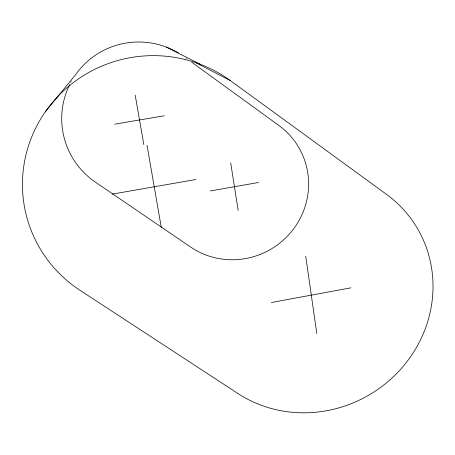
<?xml version="1.0" encoding="UTF-8"?>
<svg xmlns="http://www.w3.org/2000/svg" width="455" height="455" viewBox="0 0 455 455"><rect width="100%" height="100%" fill="white"/><g stroke="black" fill="none" stroke-linecap="round" stroke-linejoin="round"><path stroke-width="0.34" stroke-dasharray="2.27 1.71" d="M186.032 58.064L187.181 58.894M70.679 82.679A77.242 76.793 15.3 0 1 72.413 79.602"/><path stroke-width="0.68" d="M45.398 111.697L75.45 74.887A77.242 76.793 15.3 0 1 178.462 52.956M271.379 302.507L350.998 287.833M112.294 194.109L195.934 179.498M210.301 190.963L258.503 182.495M114.666 124.187L164.312 115.752M166.428 47.121L200.234 64.263M196.298 63L230.349 80.586L386.477 194.336A125.119 118.567 -33 0 1 408.118 360.138A125.119 118.567 -33 0 1 237.948 393.518L80.034 290.307A130.141 127.866 -11 0 1 46.376 110.32A130.141 127.866 -11 0 1 230.349 80.586M191.765 62.227L278.909 125.512A75.314 73.534 -34.8 0 1 294.186 228.08A75.314 73.534 -34.8 0 1 190.622 247.037L95.419 182.159A77.242 76.793 15.3 0 1 69.712 84.562M147.033 145.338L161.309 227.511M135.198 95.123L143.82 144.542M230.691 162.793L238.147 210.409M305.714 256.193L316.794 333.447"/></g></svg>
